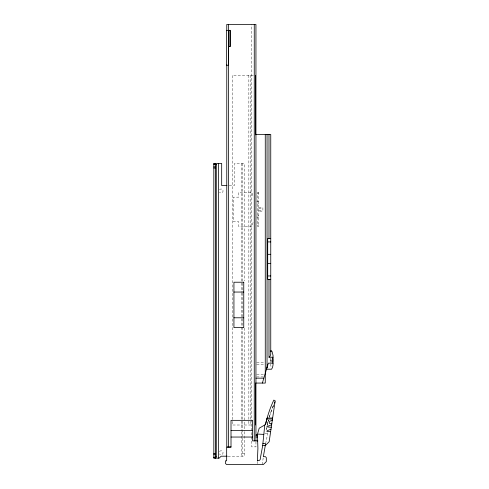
<?xml version="1.0" encoding="UTF-8"?>
<svg xmlns="http://www.w3.org/2000/svg" width="489" height="489" viewBox="0 0 489 489"><rect width="100%" height="100%" fill="white"/><g stroke="black" fill="none" stroke-linecap="round" stroke-linejoin="round"><path stroke-width="0.37" stroke-dasharray="2.44 1.83" d="M266.597 428.517L266.609 428.431A112.115 112.115 0 0 1 268.43 420.253M267.838 432.899L265.808 442.808M266.578 428.694L266.609 428.431A2.433 2.433 0 0 0 266.694 429.642L266.572 428.871A2.922 2.665 8.4 0 1 266.609 428.431M262.281 464.55L263.168 458.04M267.324 424.88L268.492 420.094M268.149 421.359L268.522 420.014M253.07 222.513L251.89 226.621L238.724 226.621L238.724 221.706L233.32 221.706L233.32 197.153L238.724 197.153L238.724 192.238L251.89 192.238L253.07 196.346M269.329 417.031L269.647 415.98M269.176 417.557L270.808 412.38M270.857 412.233L273.498 405.32M272.807 406.995L273.913 404.427A112.115 112.115 0 0 0 269.372 416.885M253.296 75.288L232.189 75.288L232.189 425.008L242.507 425.008M229.194 185.557L234.451 185.557L234.451 163.454L244.274 163.454L244.274 280.888M257.734 193.589L258.669 193.589M256.743 201.816L258.669 201.816M257.734 203.381L258.669 203.381M258.669 207.709L262.893 207.709L262.893 211.15L258.669 211.15M258.669 208.18L262.893 208.18M258.669 210.68L262.893 210.68M257.734 215.478L258.669 215.478M256.743 217.043L258.669 217.043M257.734 225.27L258.669 225.27M270.606 360.124L271.279 360.124M256.688 362.52L264.176 362.52M256.688 364.543L264.17 364.543M256.694 374.427L264.207 374.427M256.694 376.915L263.461 376.915M244.274 425.008L251.817 425.008M242.507 453.254L244.274 453.254M227.96 456.2L244.274 456.2L244.274 431.805M264.732 433.321L267.752 433.767M270.478 364.005L271.267 367.728M270.16 358.027L270.16 362.52M257.324 461.274L257.324 463.896M255.943 441.732L255.943 446.867L251.621 446.867L251.621 24.45M250.313 75.288L250.313 425.008M248.852 75.288L248.852 425.008M244.274 328.125L244.274 431.115M242.507 163.454L242.507 282.41M242.507 283.143L242.507 292.324M242.507 293.058L242.507 456.2M241.523 163.454L241.523 292.294M241.523 292.978L241.523 431.041M241.523 431.793L241.523 456.2M271.426 362.276A3.655 0.758 -90 0 1 271.426 357.972M270.753 362.276A3.655 0.758 -90 0 1 270.753 357.972M219.5 451.604A1.962 1.962 0 0 1 222.403 451.304A1.962 1.962 0 0 1 222.403 454.22A1.962 1.962 0 0 1 219.5 453.914M219.5 189.805A1.962 1.962 0 0 1 222.403 189.5A1.962 1.962 0 0 1 222.403 192.421A1.962 1.962 0 0 1 219.5 192.116M266.951 426.652A134.799 122.837 8.4 0 1 268.449 420.192M258.669 192.238L257.734 192.238L257.734 226.621L258.669 226.621L258.669 192.238"/><path stroke-width="0.73" d="M264.775 424.978L262.642 445.907L260.331 458.315A1.962 1.962 0 0 1 258.394 460.62L257.324 460.62M263.822 434.397L257.501 434.067L259.219 428.187L265.509 424.556A136.932 124.781 8.4 0 1 266.768 419.342A113.955 113.955 0 0 1 273.803 400.106L275.179 400.754L269.158 441.732L265.124 445.766M272.636 418.046L267.122 418.046L266.56 420.118A113.955 113.955 0 0 0 265.509 424.556M267.783 364.965L266.639 368.779M262.373 383.07L268.32 363.168L273.039 363.168M270.753 351.34L271.346 350.913L272.055 351.536L273.039 355.503L273.039 364.825L272.569 367.325L271.584 369.213L266.511 369.213M215.991 164.769L216.279 164.604L215.991 164.769A5.996 2.91 -90 0 0 215.588 165.123L215.588 456.494L216.279 457.013M272.318 420.234L269.677 421.28L269.372 423.388L271.829 423.535M271.658 424.727L267.703 426.292L267.599 427.025L271.285 427.239M270.998 429.214L267.043 430.778L266.939 431.512L270.625 431.732M268.987 279.39L268.987 357.233L270.099 356.249L270.753 354.109L270.753 134.475L255.943 134.475M257.44 434.904L255.943 435.124A24.56 24.56 0 0 1 257.44 434.904L257.905 448.34L257.416 460.62M256.542 435.027L257.141 434.941M228.363 46.553L230.374 46.553L230.374 30.342L226.59 30.342L226.59 65.22L228.363 65.22L228.363 30.342M213.821 163.778L215.588 163.778M213.821 164.438L216.279 164.438L216.279 457.184L213.821 457.184M213.821 166.896L215.588 166.896M213.821 168.033L215.588 168.033M226.939 185.557L221.682 185.557L221.682 163.454L213.821 163.454L213.821 458.162L219.139 458.162L221.175 456.2L227.208 456.2M270.753 238.491L267.709 238.491L267.709 279.39L270.753 279.39M267.709 241.921L270.753 241.921M267.709 254.323L270.753 254.323M267.709 263.559L270.753 263.559M267.709 275.961L270.753 275.961M233.931 292.049L243.754 292.049M233.931 317.783L243.754 317.783M270.753 350.913L271.346 350.913M268.987 357.233L273.039 357.233M255.943 378.162L263.84 378.162M255.943 383.07L265.27 383.07L265.27 134.475M266.853 419.024L272.495 419.018M231.01 430.479L252.575 430.479M231.01 437.044L252.575 437.044M255.943 437.007L257.624 437.007M257.905 440.901L252.575 440.901L252.575 420.344L231.01 420.344L231.01 447.258L226.664 447.258L226.664 460.815L225.46 460.815L225.46 463.517L226.633 464.55L263.369 464.55L266.316 461.604L266.316 457.673L265.49 456.689L263.357 456.689L265.625 443.602L262.874 443.602M262.685 445.448L265.197 445.448M231.01 446.867L226.762 446.867L226.762 64.933M213.821 453.584L215.588 453.584M213.821 454.727L215.588 454.727M213.821 457.838L215.588 457.838M268.987 134.475L268.987 238.491M267.043 134.475L267.043 367.447M255.943 440.901L255.943 24.45L226.762 24.45L226.762 30.562M255.521 75.288L255.521 134.848M255.521 383.015L255.521 425.008M254.268 24.45L254.268 440.901M229.861 30.342L229.861 46.553M228.473 30.342L228.473 46.553M228.436 24.45L228.436 30.562M228.436 45.838L228.436 446.867M218.534 163.454L218.534 458.162M215.588 163.454L215.588 164.438M215.588 456.64L215.588 458.162M272.654 357.972A3.655 0.758 -90 0 1 272.654 362.276M274.439 403.132A112.115 112.115 0 0 1 275.014 401.86M243.754 282.22L233.931 282.22L233.931 327.606L243.754 327.606L243.754 282.22"/></g></svg>
